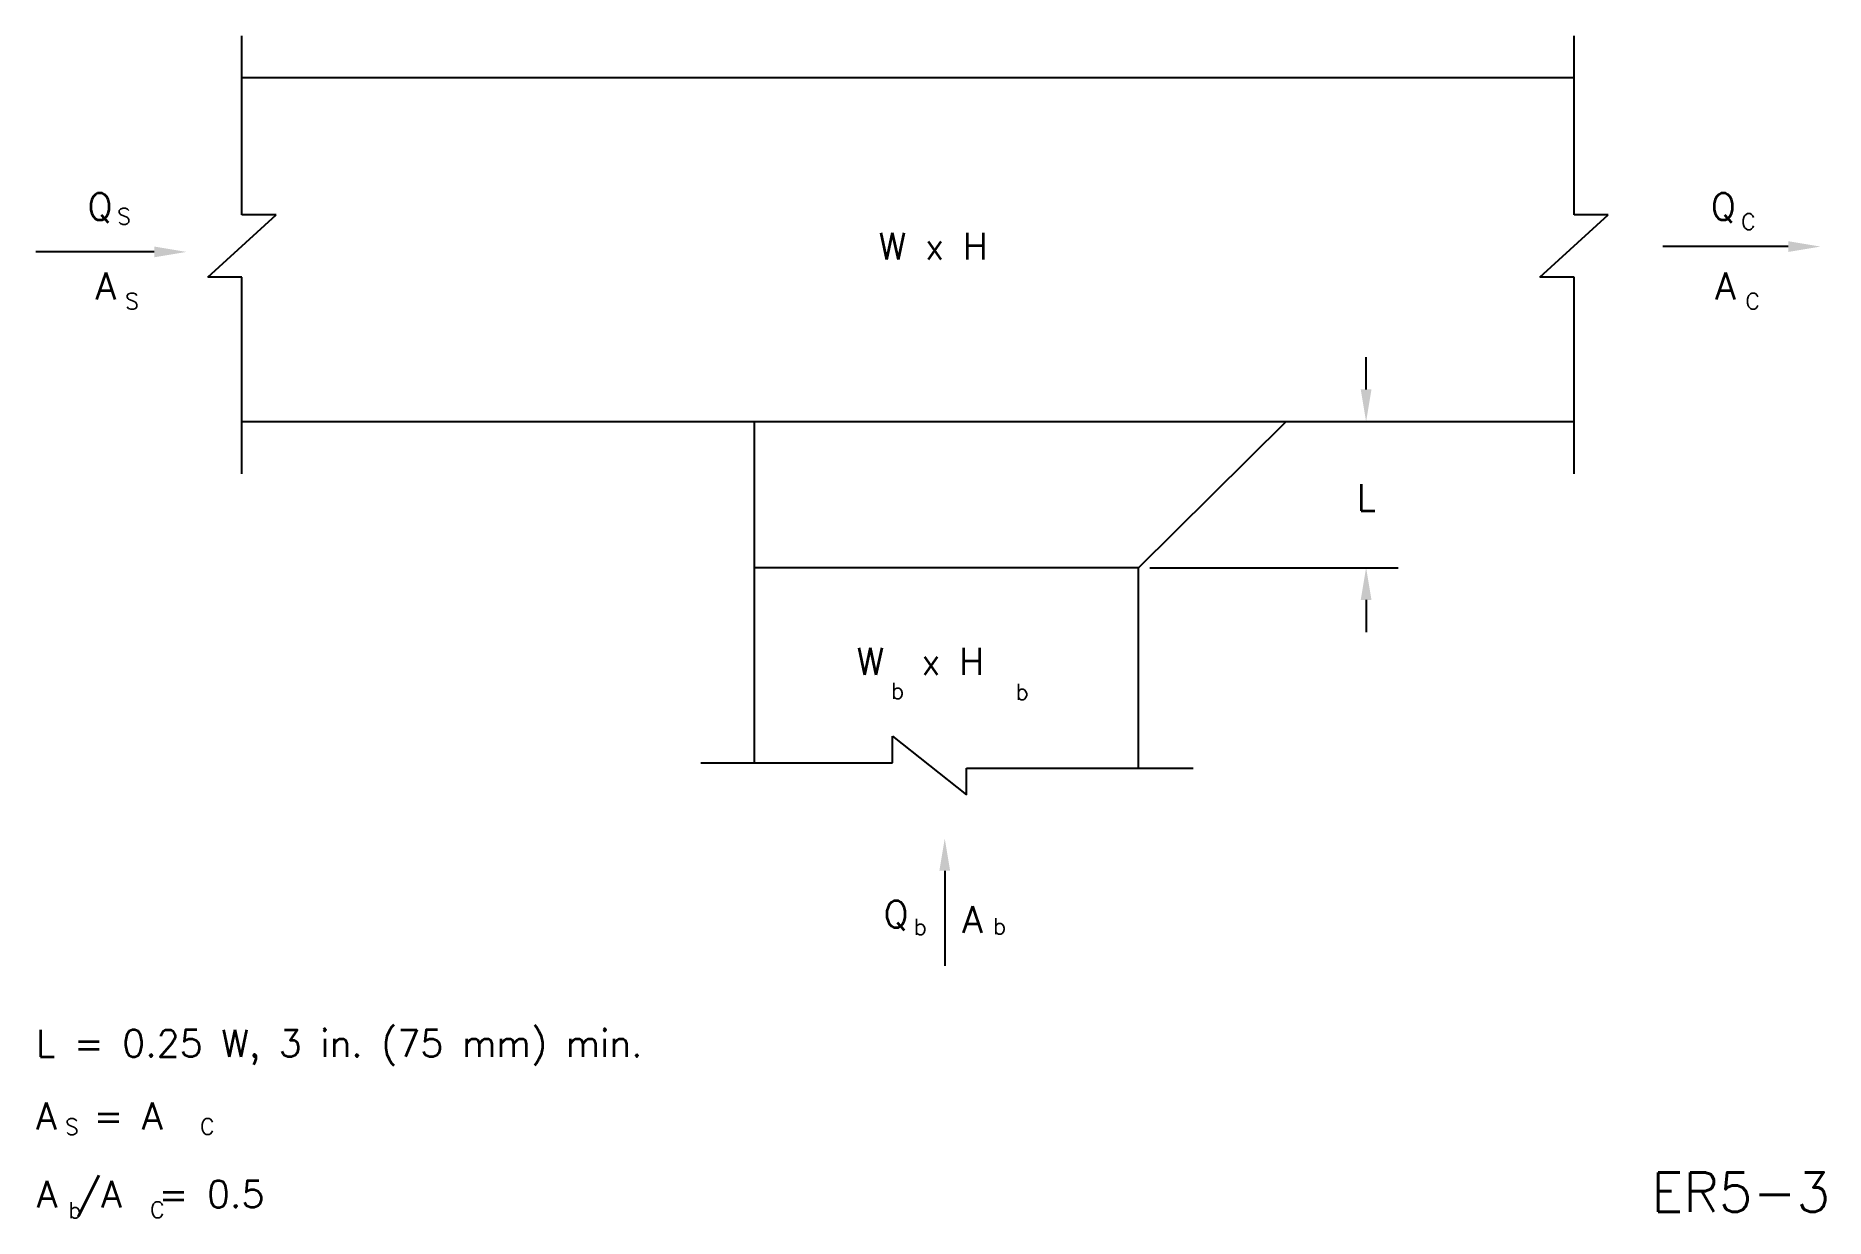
# Model space of a CAD drawing. Extents: x 0.71 to 10.7, y 0.8 to 7.4.
import ezdxf
from ezdxf.enums import TextEntityAlignment as Align

# ---------------------------------------------------------------- set-up
doc = ezdxf.new("R2010")
doc.units = 0
doc.header["$MEASUREMENT"] = 0
doc.linetypes.add('DOT', pattern=[0.25, 0, -0.25])
doc.layers.get('0').update_dxf_attribs({"linetype": 'CONTINUOUS'})
doc.layers.add('ALT', color=7, linetype='DOT')
doc.layers.add('NUMBER', color=7, linetype='CONTINUOUS')
doc.styles.add('ROMANS', font='SIMPLEX')

msp = doc.modelspace()

# ---------------------------------------------------------------- linework, layer by layer
for p, q in [((1.8595, 6.3976), (1.8595, 7.3965)), ((9.2973, 6.3976), (9.2973, 7.3965)), ((1.8595, 7.1636), (9.2973, 7.1636)), ((1.6688, 6.0482), (2.0502, 6.3976)), ((2.0502, 6.3976), (1.8595, 6.3976)), ((9.1066, 6.0482), (9.488, 6.3976)), ((9.488, 6.3976), (9.2973, 6.3976)), ((10.493, 6.2196), (9.7928, 6.2196)), ((0.8694, 6.1899), (0.7088, 6.1902)), ((1.3704, 6.1899), (0.8694, 6.1899)), ((1.8595, 6.0482), (1.6688, 6.0482)), ((1.8595, 4.9512), (1.8595, 6.0482)), ((9.2973, 6.0482), (9.1066, 6.0482)), ((9.2973, 4.9512), (9.2973, 6.0482)), ((9.2973, 5.2423), (1.8595, 5.2423)), ((4.7202, 5.2423), (4.7202, 3.338)), ((6.8657, 4.4273), (7.6872, 5.2423)), ((6.8657, 4.4273), (4.7202, 4.4273)), ((6.8657, 3.3083), (6.8657, 4.4273)), ((5.4916, 3.338), (5.4916, 3.4866)), ((5.4916, 3.4866), (5.9051, 3.1598)), ((4.4211, 3.338), (5.4916, 3.338)), ((5.9051, 3.1598), (5.9051, 3.3083)), ((5.9051, 3.3083), (7.1702, 3.3083)), ((5.7835, 2.7356), (5.7835, 2.2046))]:
    msp.add_line(p, q)
at = {"color": 0, "linetype": 'ByBlock'}
for p, q in [((8.136, 5.4223), (8.136, 5.6023)), ((6.9282, 4.4273), (8.316, 4.4273)), ((8.136, 4.2473), (8.136, 4.0673))]:
    msp.add_line(p, q, dxfattribs=at)
for points in [[(1.3704, 6.2199), (1.3704, 6.1599), (1.5504, 6.1899)], [(10.493, 6.2496), (10.493, 6.1896), (10.673, 6.2196)], [(5.7535, 2.7356), (5.8135, 2.7356), (5.7835, 2.9156)]]:
    msp.add_solid(points)
for points in [[(8.106, 5.4223), (8.166, 5.4223), (8.136, 5.2423)], [(8.106, 4.2473), (8.166, 4.2473), (8.136, 4.4273)]]:
    msp.add_solid(points, dxfattribs=at)

# ---------------------------------------------------------------- texts
at = {"style": 'ROMANS'}
for s, height, p in [('Q', 0.15, (0.9964, 6.3682)), ('Q', 0.15, (10.0598, 6.3682)), ('S', 0.09, (1.1631, 6.3435)), ('C', 0.09, (10.2301, 6.3138)), ('W x H', 0.15, (5.4137, 6.1472)), ('A', 0.15, (1.0413, 5.9247)), ('A', 0.15, (10.0841, 5.9247)), ('S', 0.09, (1.2079, 5.8704)), ('C', 0.09, (10.2544, 5.8703)), ('W  x H', 0.15, (5.2904, 3.8291)), ('b', 0.09, (5.4845, 3.6947)), ('b', 0.09, (6.1793, 3.6894)), ('Q', 0.15, (5.4411, 2.4181)), ('A', 0.15, (5.8799, 2.3884)), ('b', 0.09, (5.6113, 2.3779)), ('b', 0.09, (6.0537, 2.3813))]:
    msp.add_text(s, height=height, dxfattribs=at).set_placement(p)
at = {"color": 0, "linetype": 'ByBlock', "style": 'ROMANS'}
msp.add_text('L', height=0.15, dxfattribs=at).set_placement((8.1368, 4.8194), align=Align.MIDDLE_CENTER)
at = {"layer": 'ALT', "style": 'ROMANS'}
for s, height, p in [('L = 0.25 W, 3 in. (75 mm) min.', 0.15, (0.7088, 1.6974)), ('A  = A  ', 0.15, (0.7092, 1.2919)), ('S', 0.09, (0.8716, 1.2619)), ('C', 0.09, (1.6258, 1.2629)), ('A /A  = 0.5', 0.15, (0.7131, 0.8552)), ('b', 0.09, (0.8917, 0.7958)), ('C', 0.09, (1.3468, 0.7981))]:
    msp.add_text(s, height=height, dxfattribs=at).set_placement(p)
at = {"layer": 'NUMBER', "style": 'ROMANS'}
msp.add_text('ER5-3', height=0.22, dxfattribs=at).set_placement((9.7282, 0.8315))

doc.saveas('drawing.dxf')
